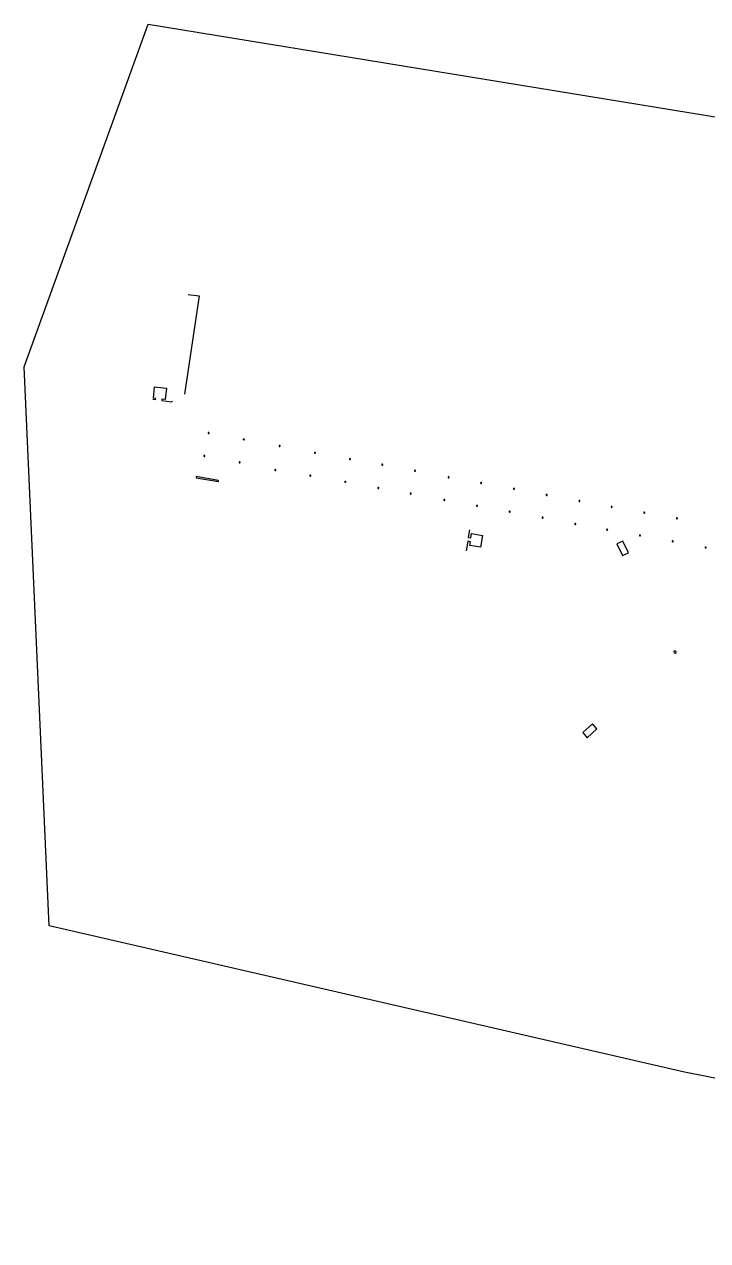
# Model space of a CAD drawing. Extents: x 794 to 1051, y 150 to 333.
# Drawn here: x 793.6 to 896.2, y 149.9 to 332.6 of the extents above; entities that cross this region are included whole.
import ezdxf

# ---------------------------------------------------------------- set-up
doc = ezdxf.new("R2010")
doc.units = 0

msp = doc.modelspace()

# ---------------------------------------------------------------- linework, layer by layer
at = {"color": 1, "linetype": 'CONTINUOUS'}
for points in [[(812.17607, 332.620125), (1050.90717, 293.61636), (1021.52666, 149.91249), (892.7374, 175.22493), (797.30435, 197.227055), (793.59261, 281.18516), (812.17607, 332.620125)], [(818.1891, 292.04621), (819.85526, 291.83619), (817.62821, 277.054765)], [(812.91017, 276.32469), (813.31434, 276.254685), (813.33084, 276.4247), (812.97616, 276.474705), (813.16587, 278.17487), (814.964, 277.97485), (814.73305, 276.264685), (814.27114, 276.31469), (814.23815, 276.134675), (815.77234, 275.90465), (815.87132, 276.00466)], [(821.21623, 271.294205), (821.19973, 271.284205), (821.19148, 271.264205), (821.18324, 271.254205), (821.18324, 271.2142), (821.19148, 271.194195), (821.20798, 271.164195), (821.21623, 271.154195), (821.25747, 271.14419), (821.26572, 271.14419), (821.29046, 271.154195), (821.31521, 271.174195), (821.33171, 271.194195), (821.33995, 271.2142), (821.33171, 271.254205), (821.32346, 271.264205), (821.31521, 271.284205), (821.30696, 271.294205), (821.27397, 271.294205), (821.25747, 271.30421), (821.24922, 271.30421), (821.21623, 271.294205)], [(826.5199, 270.324115), (826.5034, 270.31411), (826.49515, 270.29411), (826.4869, 270.28411), (826.4869, 270.244105), (826.49515, 270.224105), (826.51165, 270.1941), (826.5199, 270.1841), (826.56114, 270.1741), (826.56939, 270.1741), (826.59413, 270.1841), (826.61888, 270.2041), (826.63537, 270.224105), (826.64362, 270.244105), (826.63537, 270.28411), (826.62713, 270.29411), (826.61888, 270.31411), (826.61063, 270.324115), (826.57764, 270.324115), (826.56114, 270.334115), (826.55289, 270.334115), (826.5199, 270.324115)], [(831.88955, 269.36402), (831.87306, 269.35402), (831.86481, 269.33402), (831.85656, 269.324015), (831.85656, 269.284015), (831.86481, 269.26401), (831.88131, 269.23401), (831.88955, 269.224005), (831.9308, 269.214005), (831.93904, 269.214005), (831.96379, 269.224005), (831.98853, 269.24401), (832.00503, 269.26401), (832.01328, 269.284015), (832.00503, 269.324015), (831.99678, 269.33402), (831.98853, 269.35402), (831.98029, 269.36402), (831.94729, 269.36402), (831.9308, 269.37402), (831.92255, 269.37402), (831.88955, 269.36402)], [(820.58936, 267.843875), (820.57286, 267.833875), (820.56461, 267.81387), (820.55636, 267.80387), (820.55636, 267.763865), (820.56461, 267.743865), (820.58111, 267.71386), (820.58936, 267.70386), (820.6306, 267.69386), (820.63885, 267.69386), (820.66359, 267.70386), (820.68834, 267.72386), (820.70483, 267.743865), (820.71308, 267.763865), (820.70483, 267.80387), (820.69658, 267.81387), (820.68834, 267.833875), (820.68009, 267.843875), (820.64709, 267.843875), (820.6306, 267.853875), (820.62235, 267.853875), (820.58936, 267.843875)], [(825.88478, 266.88378), (825.86828, 266.87378), (825.86003, 266.85378), (825.85178, 266.843775), (825.85178, 266.803775), (825.86003, 266.78377), (825.87653, 266.75377), (825.88478, 266.743765), (825.92602, 266.733765), (825.93427, 266.733765), (825.95901, 266.743765), (825.98376, 266.76377), (826.00025, 266.78377), (826.0085, 266.803775), (826.00025, 266.843775), (825.99201, 266.85378), (825.98376, 266.87378), (825.97551, 266.88378), (825.94252, 266.88378), (825.92602, 266.89378), (825.91777, 266.89378), (825.88478, 266.88378)], [(837.20147, 268.32392), (837.18497, 268.31392), (837.17673, 268.293915), (837.16848, 268.283915), (837.16848, 268.24391), (837.17673, 268.22391), (837.19322, 268.193905), (837.20147, 268.183905), (837.24271, 268.173905), (837.25096, 268.173905), (837.27571, 268.183905), (837.30045, 268.20391), (837.31695, 268.22391), (837.3252, 268.24391), (837.31695, 268.283915), (837.3087, 268.293915), (837.30045, 268.31392), (837.2922, 268.32392), (837.25921, 268.32392), (837.24271, 268.33392), (837.23446, 268.33392), (837.20147, 268.32392)], [(842.4474, 267.37383), (842.43091, 267.363825), (842.42266, 267.343825), (842.41441, 267.333825), (842.41441, 267.29382), (842.42266, 267.27382), (842.43915, 267.243815), (842.4474, 267.233815), (842.48864, 267.223815), (842.49689, 267.223815), (842.52164, 267.233815), (842.54638, 267.253815), (842.56288, 267.27382), (842.57113, 267.29382), (842.56288, 267.333825), (842.55463, 267.343825), (842.54638, 267.363825), (842.53813, 267.37383), (842.50514, 267.37383), (842.48864, 267.38383), (842.4804, 267.38383), (842.4474, 267.37383)], [(831.24618, 265.73367), (831.22969, 265.72367), (831.22144, 265.703665), (831.21319, 265.693665), (831.21319, 265.65366), (831.22144, 265.63366), (831.23794, 265.603655), (831.24618, 265.593655), (831.28743, 265.583655), (831.29567, 265.583655), (831.32042, 265.593655), (831.34516, 265.61366), (831.36166, 265.63366), (831.36991, 265.65366), (831.36166, 265.693665), (831.35341, 265.703665), (831.34516, 265.72367), (831.33692, 265.73367), (831.30392, 265.73367), (831.28743, 265.74367), (831.27918, 265.74367), (831.24618, 265.73367)], [(847.30566, 266.54375), (847.28917, 266.533745), (847.28092, 266.513745), (847.27267, 266.503745), (847.27267, 266.46374), (847.28092, 266.44374), (847.29741, 266.413735), (847.30566, 266.403735), (847.3469, 266.393735), (847.35515, 266.393735), (847.3799, 266.403735), (847.40464, 266.423735), (847.42114, 266.44374), (847.42939, 266.46374), (847.42114, 266.503745), (847.41289, 266.513745), (847.40464, 266.533745), (847.39639, 266.54375), (847.3634, 266.54375), (847.3469, 266.55375), (847.33866, 266.55375), (847.30566, 266.54375)], [(852.23816, 265.62366), (852.22166, 265.61366), (852.21341, 265.593655), (852.20516, 265.583655), (852.20516, 265.54365), (852.21341, 265.52365), (852.22991, 265.493645), (852.23816, 265.483645), (852.2794, 265.473645), (852.28765, 265.473645), (852.31239, 265.483645), (852.33714, 265.50365), (852.35363, 265.52365), (852.36188, 265.54365), (852.35363, 265.583655), (852.34539, 265.593655), (852.33714, 265.61366), (852.32889, 265.62366), (852.2959, 265.62366), (852.2794, 265.63366), (852.27115, 265.63366), (852.23816, 265.62366)], [(819.42634, 264.72357), (819.40985, 264.51355), (822.76691, 263.923495), (822.74217, 264.08351), (819.42634, 264.72357)], [(836.50861, 264.91359), (836.49212, 264.90359), (836.48387, 264.88359), (836.47562, 264.873585), (836.47562, 264.833585), (836.48387, 264.81358), (836.50036, 264.78358), (836.50861, 264.773575), (836.54985, 264.763575), (836.5581, 264.763575), (836.58285, 264.773575), (836.60759, 264.79358), (836.62409, 264.81358), (836.63234, 264.833585), (836.62409, 264.873585), (836.61584, 264.88359), (836.60759, 264.90359), (836.59934, 264.91359), (836.56635, 264.91359), (836.54985, 264.92359), (836.54161, 264.92359), (836.50861, 264.91359)], [(841.75454, 263.9635), (841.73805, 263.9535), (841.7298, 263.933495), (841.72155, 263.923495), (841.72155, 263.88349), (841.7298, 263.86349), (841.7463, 263.833485), (841.75454, 263.823485), (841.79578, 263.813485), (841.80403, 263.813485), (841.82878, 263.823485), (841.85352, 263.843485), (841.87002, 263.86349), (841.87827, 263.88349), (841.87002, 263.923495), (841.86177, 263.933495), (841.85352, 263.9535), (841.84527, 263.9635), (841.81228, 263.9635), (841.79578, 263.9735), (841.78754, 263.9735), (841.75454, 263.9635)], [(857.26963, 264.663565), (857.25313, 264.653565), (857.24489, 264.633565), (857.23664, 264.623565), (857.23664, 264.58356), (857.24489, 264.563555), (857.26138, 264.533555), (857.26963, 264.523555), (857.31087, 264.51355), (857.31912, 264.51355), (857.34387, 264.523555), (857.36861, 264.543555), (857.38511, 264.563555), (857.39336, 264.58356), (857.38511, 264.623565), (857.37686, 264.633565), (857.36861, 264.653565), (857.36036, 264.663565), (857.32737, 264.663565), (857.31087, 264.67357), (857.30262, 264.67357), (857.26963, 264.663565)], [(862.16913, 263.793485), (862.15264, 263.78348), (862.14439, 263.76348), (862.13614, 263.75348), (862.13614, 263.713475), (862.14439, 263.693475), (862.16088, 263.66347), (862.16913, 263.65347), (862.21037, 263.64347), (862.21862, 263.64347), (862.24337, 263.65347), (862.26811, 263.67347), (862.28461, 263.693475), (862.29286, 263.713475), (862.28461, 263.75348), (862.27636, 263.76348), (862.26811, 263.78348), (862.25986, 263.793485), (862.22687, 263.793485), (862.21037, 263.803485), (862.20213, 263.803485), (862.16913, 263.793485)], [(846.70353, 263.05341), (846.68704, 263.04341), (846.67879, 263.02341), (846.67054, 263.013405), (846.67054, 262.973405), (846.67879, 262.9534), (846.69529, 262.9234), (846.70353, 262.9134), (846.74478, 262.903395), (846.75302, 262.903395), (846.77777, 262.9134), (846.80251, 262.9334), (846.81901, 262.9534), (846.82726, 262.973405), (846.81901, 263.013405), (846.81076, 263.02341), (846.80251, 263.04341), (846.79427, 263.05341), (846.76127, 263.05341), (846.74478, 263.06341), (846.73653, 263.06341), (846.70353, 263.05341)], [(851.59479, 262.20333), (851.57829, 262.19333), (851.57004, 262.173325), (851.56179, 262.163325), (851.56179, 262.12332), (851.57004, 262.10332), (851.58654, 262.073315), (851.59479, 262.063315), (851.63603, 262.053315), (851.64428, 262.053315), (851.66902, 262.063315), (851.69377, 262.083315), (851.71026, 262.10332), (851.71851, 262.12332), (851.71026, 262.163325), (851.70202, 262.173325), (851.69377, 262.19333), (851.68552, 262.20333), (851.65253, 262.20333), (851.63603, 262.21333), (851.62778, 262.21333), (851.59479, 262.20333)], [(867.08513, 262.9134), (867.06863, 262.903395), (867.06039, 262.883395), (867.05214, 262.873395), (867.05214, 262.83339), (867.06039, 262.81339), (867.07688, 262.783385), (867.08513, 262.773385), (867.12637, 262.763385), (867.13462, 262.763385), (867.15937, 262.773385), (867.18411, 262.793385), (867.20061, 262.81339), (867.20886, 262.83339), (867.20061, 262.873395), (867.19236, 262.883395), (867.18411, 262.903395), (867.17586, 262.9134), (867.14287, 262.9134), (867.12637, 262.9234), (867.11812, 262.9234), (867.08513, 262.9134)], [(872.00938, 261.98331), (871.99288, 261.973305), (871.98463, 261.953305), (871.97638, 261.943305), (871.97638, 261.9033), (871.98463, 261.8833), (872.00113, 261.853295), (872.00938, 261.843295), (872.05062, 261.833295), (872.05887, 261.833295), (872.08361, 261.843295), (872.10836, 261.863295), (872.12485, 261.8833), (872.1331, 261.9033), (872.12485, 261.943305), (872.11661, 261.953305), (872.10836, 261.973305), (872.10011, 261.98331), (872.06712, 261.98331), (872.05062, 261.99331), (872.04237, 261.99331), (872.00938, 261.98331)], [(856.64276, 261.243235), (856.62626, 261.233235), (856.61801, 261.213235), (856.60977, 261.203235), (856.60977, 261.16323), (856.61801, 261.143225), (856.63451, 261.113225), (856.64276, 261.103225), (856.684, 261.09322), (856.69225, 261.09322), (856.71699, 261.103225), (856.74174, 261.123225), (856.75824, 261.143225), (856.76648, 261.16323), (856.75824, 261.203235), (856.74999, 261.213235), (856.74174, 261.233235), (856.73349, 261.243235), (856.7005, 261.243235), (856.684, 261.253235), (856.67575, 261.253235), (856.64276, 261.243235)], [(861.55876, 260.36315), (861.54226, 260.35315), (861.53401, 260.33315), (861.52576, 260.32315), (861.52576, 260.283145), (861.53401, 260.26314), (861.55051, 260.23314), (861.55876, 260.22314), (861.6, 260.213135), (861.60825, 260.213135), (861.63299, 260.22314), (861.65774, 260.24314), (861.67423, 260.26314), (861.68248, 260.283145), (861.67423, 260.32315), (861.66599, 260.33315), (861.65774, 260.35315), (861.64949, 260.36315), (861.6165, 260.36315), (861.6, 260.37315), (861.59175, 260.37315), (861.55876, 260.36315)], [(866.46651, 259.483065), (866.45001, 259.473065), (866.44176, 259.453065), (866.43351, 259.443065), (866.43351, 259.40306), (866.44176, 259.383055), (866.45826, 259.353055), (866.46651, 259.343055), (866.50775, 259.33305), (866.516, 259.33305), (866.54074, 259.343055), (866.56549, 259.363055), (866.58198, 259.383055), (866.59023, 259.40306), (866.58198, 259.443065), (866.57374, 259.453065), (866.56549, 259.473065), (866.55724, 259.483065), (866.52425, 259.483065), (866.50775, 259.493065), (866.4995, 259.493065), (866.46651, 259.483065)], [(876.93362, 261.103225), (876.91713, 261.09322), (876.90888, 261.07322), (876.90063, 261.06322), (876.90063, 261.023215), (876.90888, 261.003215), (876.92538, 260.97321), (876.93362, 260.96321), (876.97487, 260.95321), (876.98311, 260.95321), (877.00786, 260.96321), (877.0326, 260.98321), (877.0491, 261.003215), (877.05735, 261.023215), (877.0491, 261.06322), (877.04085, 261.07322), (877.0326, 261.09322), (877.02436, 261.103225), (876.99136, 261.103225), (876.97487, 261.113225), (876.96662, 261.113225), (876.93362, 261.103225)], [(881.76714, 260.213135), (881.75064, 260.203135), (881.74239, 260.183135), (881.73415, 260.173135), (881.73415, 260.13313), (881.74239, 260.113125), (881.75889, 260.083125), (881.76714, 260.073125), (881.80838, 260.06312), (881.81663, 260.06312), (881.84137, 260.073125), (881.86612, 260.093125), (881.88262, 260.113125), (881.89086, 260.13313), (881.88262, 260.173135), (881.87437, 260.183135), (881.86612, 260.203135), (881.85787, 260.213135), (881.82488, 260.213135), (881.80838, 260.22314), (881.80013, 260.22314), (881.76714, 260.213135)], [(871.399, 258.59298), (871.38251, 258.58298), (871.37426, 258.56298), (871.36601, 258.552975), (871.36601, 258.512975), (871.37426, 258.49297), (871.39075, 258.46297), (871.399, 258.452965), (871.44024, 258.442965), (871.44849, 258.442965), (871.47324, 258.452965), (871.49798, 258.47297), (871.51448, 258.49297), (871.52273, 258.512975), (871.51448, 258.552975), (871.50623, 258.56298), (871.49798, 258.58298), (871.48973, 258.59298), (871.45674, 258.59298), (871.44024, 258.60298), (871.432, 258.60298), (871.399, 258.59298)], [(876.2985, 257.65289), (876.28201, 257.64289), (876.27376, 257.622885), (876.26551, 257.612885), (876.26551, 257.57288), (876.27376, 257.55288), (876.29026, 257.522875), (876.2985, 257.512875), (876.33975, 257.502875), (876.34799, 257.502875), (876.37274, 257.512875), (876.39748, 257.53288), (876.41398, 257.55288), (876.42223, 257.57288), (876.41398, 257.612885), (876.40573, 257.622885), (876.39748, 257.64289), (876.38924, 257.65289), (876.35624, 257.65289), (876.33975, 257.66289), (876.3315, 257.66289), (876.2985, 257.65289)], [(886.65839, 259.33305), (886.6419, 259.32305), (886.63365, 259.30305), (886.6254, 259.29305), (886.6254, 259.253045), (886.63365, 259.23304), (886.65014, 259.20304), (886.65839, 259.19304), (886.69963, 259.183035), (886.70788, 259.183035), (886.73263, 259.19304), (886.75737, 259.21304), (886.77387, 259.23304), (886.78212, 259.253045), (886.77387, 259.29305), (886.76562, 259.30305), (886.75737, 259.32305), (886.74912, 259.33305), (886.71613, 259.33305), (886.69963, 259.343055), (886.69139, 259.343055), (886.65839, 259.33305)], [(891.56614, 258.47297), (891.54965, 258.46297), (891.5414, 258.442965), (891.53315, 258.432965), (891.53315, 258.39296), (891.5414, 258.37296), (891.55789, 258.342955), (891.56614, 258.332955), (891.60738, 258.322955), (891.61563, 258.322955), (891.64038, 258.332955), (891.66512, 258.352955), (891.68162, 258.37296), (891.68987, 258.39296), (891.68162, 258.432965), (891.67337, 258.442965), (891.66512, 258.46297), (891.65687, 258.47297), (891.62388, 258.47297), (891.60738, 258.48297), (891.59914, 258.48297), (891.56614, 258.47297)], [(860.47823, 256.7128), (860.28027, 255.532685), (860.65144, 255.47268), (860.76692, 256.142745), (862.43308, 255.852715), (862.11964, 254.072545), (860.50297, 254.34257), (860.58546, 254.892625), (860.18954, 254.96263), (859.95034, 253.51249)], [(881.09078, 256.782805), (881.07428, 256.772805), (881.06603, 256.752805), (881.05778, 256.7428), (881.05778, 256.7028), (881.06603, 256.682795), (881.08253, 256.652795), (881.09078, 256.64279), (881.13202, 256.63279), (881.14027, 256.63279), (881.16501, 256.64279), (881.18976, 256.662795), (881.20625, 256.682795), (881.2145, 256.7028), (881.20625, 256.7428), (881.19801, 256.752805), (881.18976, 256.772805), (881.18151, 256.782805), (881.14852, 256.782805), (881.13202, 256.792805), (881.12377, 256.792805), (881.09078, 256.782805)], [(886.00678, 255.90272), (885.99028, 255.89272), (885.98203, 255.87272), (885.97378, 255.862715), (885.97378, 255.822715), (885.98203, 255.80271), (885.99853, 255.77271), (886.00678, 255.762705), (886.04802, 255.752705), (886.05626, 255.752705), (886.08101, 255.762705), (886.10575, 255.78271), (886.12225, 255.80271), (886.1305, 255.822715), (886.12225, 255.862715), (886.114, 255.87272), (886.10575, 255.89272), (886.09751, 255.90272), (886.06451, 255.90272), (886.04802, 255.91272), (886.03977, 255.91272), (886.00678, 255.90272)], [(882.60022, 254.56259), (883.4498, 252.822425), (884.34886, 253.252465), (883.49104, 254.992635), (882.60022, 254.56259)], [(890.93927, 255.012635), (890.92277, 255.002635), (890.91452, 254.98263), (890.90628, 254.97263), (890.90628, 254.932625), (890.91452, 254.912625), (890.93102, 254.88262), (890.93927, 254.87262), (890.98051, 254.86262), (890.98876, 254.86262), (891.0135, 254.87262), (891.03825, 254.892625), (891.05475, 254.912625), (891.06299, 254.932625), (891.05475, 254.97263), (891.0465, 254.98263), (891.03825, 255.002635), (891.03, 255.012635), (890.99701, 255.012635), (890.98051, 255.022635), (890.97226, 255.022635), (890.93927, 255.012635)], [(895.88001, 254.102545), (895.86352, 254.092545), (895.85527, 254.072545), (895.84702, 254.062545), (895.84702, 254.02254), (895.85527, 254.002535), (895.87176, 253.972535), (895.88001, 253.962535), (895.92125, 253.952535), (895.9295, 253.952535), (895.95425, 253.962535), (895.97899, 253.982535), (895.99549, 254.002535), (896.00374, 254.02254), (895.99549, 254.062545), (895.98724, 254.072545), (895.97899, 254.092545), (895.97074, 254.102545), (895.93775, 254.102545), (895.92125, 254.11255), (895.91301, 254.11255), (895.88001, 254.102545)], [(891.16197, 238.31102), (891.20322, 238.211015), (891.37643, 238.16101), (891.49191, 238.26102), (891.49191, 238.41103), (891.36818, 238.48104), (891.21971, 238.451035), (891.16197, 238.31102)], [(877.46976, 226.229855), (878.11313, 225.45978), (879.59783, 226.79991), (878.94621, 227.52998), (877.46976, 226.229855)]]:
    msp.add_lwpolyline(points, dxfattribs=at)

doc.saveas('drawing.dxf')
